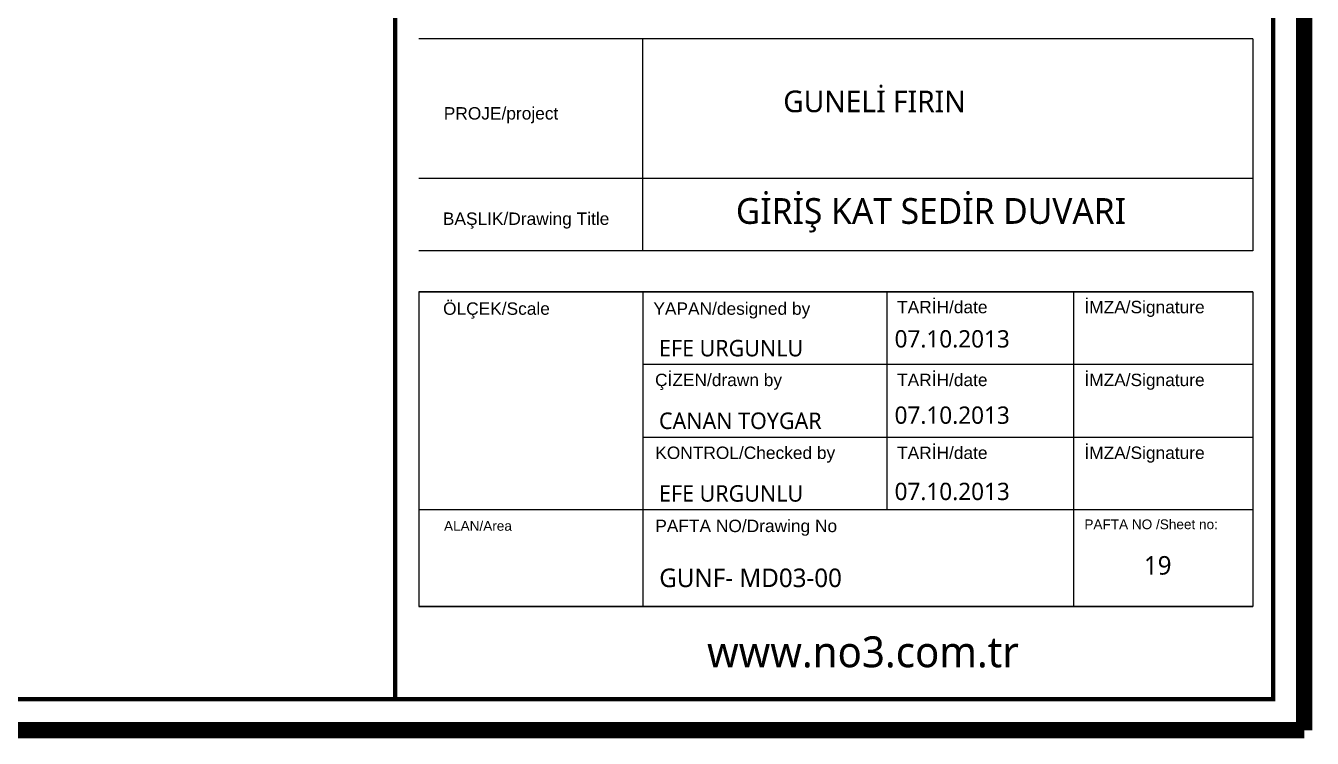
# Model space of a CAD drawing. Header units: millimetres. Extents: x 54215 to 67697, y 23496 to 56611.
# Drawn here: x 57873 to 58468, y 32900 to 33230 of the extents above; entities that cross this region are included whole.
import ezdxf
from ezdxf.enums import TextEntityAlignment as Align

# ---------------------------------------------------------------- set-up
doc = ezdxf.new("R2010")
doc.units = ezdxf.units.MM
doc.layers.add('no3_lejand', color=255, linetype='Continuous', lineweight=13)
doc.layers.add('t_yazı', color=154, linetype='Continuous', lineweight=25)
doc.styles.add('ARIALT', font='arial.ttf', dxfattribs={"height": 10})
doc.styles.get("Standard").update_dxf_attribs({"font": 'arial.ttf'})

msp = doc.modelspace()

# ---------------------------------------------------------------- linework, layer by layer
at = {"color": 250}
for p, q in [((58440.192, 33223.488), (58054.934, 33223.488)), ((58158.383, 33125.663), (58158.383, 33223.488)), ((58440.192, 33223.488), (58440.192, 33125.663)), ((58054.934, 33159.214), (58440.192, 33159.214)), ((58440.192, 33125.663), (58054.934, 33125.663)), ((58054.934, 33106.638), (58054.934, 32961.25)), ((58440.192, 33106.638), (58054.934, 33106.638)), ((58054.934, 33106.638), (58440.192, 33106.638)), ((58158.383, 33106.638), (58158.383, 32961.25)), ((58271.182, 33106.638), (58271.182, 33005.985)), ((58357.439, 33106.638), (58357.439, 32961.25)), ((58440.192, 33106.638), (58440.192, 32961.25)), ((58440.192, 33073.087), (58158.383, 33073.087)), ((58158.383, 33039.536), (58440.192, 33039.536)), ((58440.192, 33005.985), (58054.934, 33005.985)), ((58054.934, 32961.25), (58440.192, 32961.25)), ((58440.192, 32961.25), (58054.934, 32961.25))]:
    msp.add_line(p, q, dxfattribs=at)
at = {"color": 252, "const_width": 2.031}
msp.add_lwpolyline([(58449.655, 33532.907, -0.4142136), (58440.109, 33523.362), (58079.769, 33523.362, 0.4142136), (58055.905, 33499.498), (58055.905, 33267.547, 0.4142136), (58079.769, 33243.683), (58440.109, 33243.683, -0.4142136), (58449.655, 33234.138), (58449.655, 32918.493), (55910.864, 32918.493), (55910.864, 34037.857), (58449.655, 34037.857), (58449.655, 33532.907)], format="xyb", dxfattribs=at)
msp.add_lwpolyline([(58043.973, 32918.493), (58043.973, 34037.857)], dxfattribs=at)
at = {"layer": 'no3_lejand', "color": 1, "const_width": 7.466}
msp.add_lwpolyline([(58463.973, 32904.175), (55896.546, 32904.175), (55896.546, 34052.175), (58463.973, 34052.175), (58463.973, 33532.907, -0.4142136), (58440.109, 33509.044), (58079.769, 33509.044, 0.4142136), (58070.223, 33499.498), (58070.223, 33267.547, 0.4142136), (58079.769, 33258.002), (58440.109, 33258.002, -0.4142136), (58463.973, 33234.138), (58463.973, 32904.175)], format="xyb", dxfattribs=at)

# ---------------------------------------------------------------- texts
at = {"color": 7}
for s, insert, char_height, width, attachment_point in [('{\\fLucida Sans Unicode|b0|i0|c162|p34;GUNELİ FIRIN}', (58265.431, 33194.561, 0), 9.99, 250.24294, 5), ('{\\fLucida Sans Unicode|b0|i0|c162|p34;GİRİŞ KAT SEDİR DUVARI}', (58291.556, 33142.001), 11.90258, 221.73465, 5), ('{\\fLucida Sans Unicode|b0|i0|c162|p34;07.10.2013}', (58274.743, 33084.861), 7.992, 305.67367, 4), ('{\\fLucida Sans Unicode|b0|i0|c162|p34;EFE URGUNLU}', (58165.91, 33080.591), 7.61003, 291.06434, 4), ('{\\fLucida Sans Unicode|b0|i0|c162|p34;07.10.2013}', (58274.743, 33049.626), 7.992, 305.67367, 4), ('{\\fLucida Sans Unicode|b0|i0|c162|p34;CANAN TOYGAR }', (58165.89, 33047.04), 7.61003, 291.06434, 4), ('{\\fLucida Sans Unicode|b0|i0|c162|p34;07.10.2013}', (58274.743, 33014.391), 7.992, 305.67367, 4), ('{\\fLucida Sans Unicode|b0|i0|c162|p34;EFE URGUNLU}', (58165.91, 33013.489), 7.61003, 291.06434, 4), ('{\\fLucida Sans Unicode|b0|i0|c162|p34;19}', (58389.919, 32980.26), 8.56129, 291.06434, 4), ('{\\fLucida Sans Unicode|b0|i0|c162|p34;GUNF- MD03-00}', (58166.013, 32974.49), 8.56129, 291.06434, 4), ('{\\fLucida Sans Unicode|b0|i0|c162|p34;www.no3.com.tr}', (58260.136, 32940.235), 14.26881, 221.73465, 5)]:
    msp.add_mtext(s, dxfattribs=dict(at, insert=insert, char_height=char_height, width=width, attachment_point=attachment_point))
at = {"layer": 't_yazı', "linetype": 'Continuous', "style": 'ARIALT'}
msp.add_text('ALAN/Area', height=4.488, dxfattribs=at).set_placement((58082.26, 32998.545), align=Align.MIDDLE_CENTER)
at = {"layer": 't_yazı', "style": 'ARIALT'}
msp.add_text('PAFTA NO/Drawing No', height=5.72609, dxfattribs=at).set_placement((58206.188, 32998.545), align=Align.MIDDLE_CENTER)
for s, insert, char_height, width, attachment_point in [('PROJE/project', (58092.925, 33191.959), 5.72609, 106.50483, 2), ('BAŞLIK/Drawing Title', (58104.5, 33143.304), 5.72609, 106.50483, 2), ('ÖLÇEK/Scale', (58090.819, 33101.769), 5.72609, 38.68086, 2), ('YAPAN/designed by', (58199.544, 33101.769), 5.72609, 106.50483, 2), ('TARİH/date', (58275.892, 33102.495), 5.7261, 43.55768, 1), ('İMZA/Signature', (58362.43, 33102.495), 5.72609, 43.55768, 1), ('ÇİZEN/drawn by', (58193.417, 33068.834), 5.72609, 106.50483, 2), ('TARİH/date', (58275.892, 33068.834), 5.7261, 43.55768, 1), ('İMZA/Signature', (58362.43, 33068.834), 5.72609, 43.55768, 1), ('KONTROL/Checked by', (58164.182, 33035.174), 5.72609, 95.68179, 1), ('TARİH/date', (58275.892, 33035.174), 5.7261, 43.55768, 1), ('İMZA/Signature', (58362.43, 33035.174), 5.72609, 43.55768, 1)]:
    msp.add_mtext(s, dxfattribs=dict(at, insert=insert, char_height=char_height, width=width, attachment_point=attachment_point))
at = {"layer": 't_yazı', "linetype": 'Continuous', "insert": (58362.43, 33001.514), "char_height": 4.48802, "width": 107.49716, "attachment_point": 1, "style": 'ARIALT'}
msp.add_mtext('PAFTA NO /Sheet no:', dxfattribs=at)

doc.saveas('drawing.dxf')
